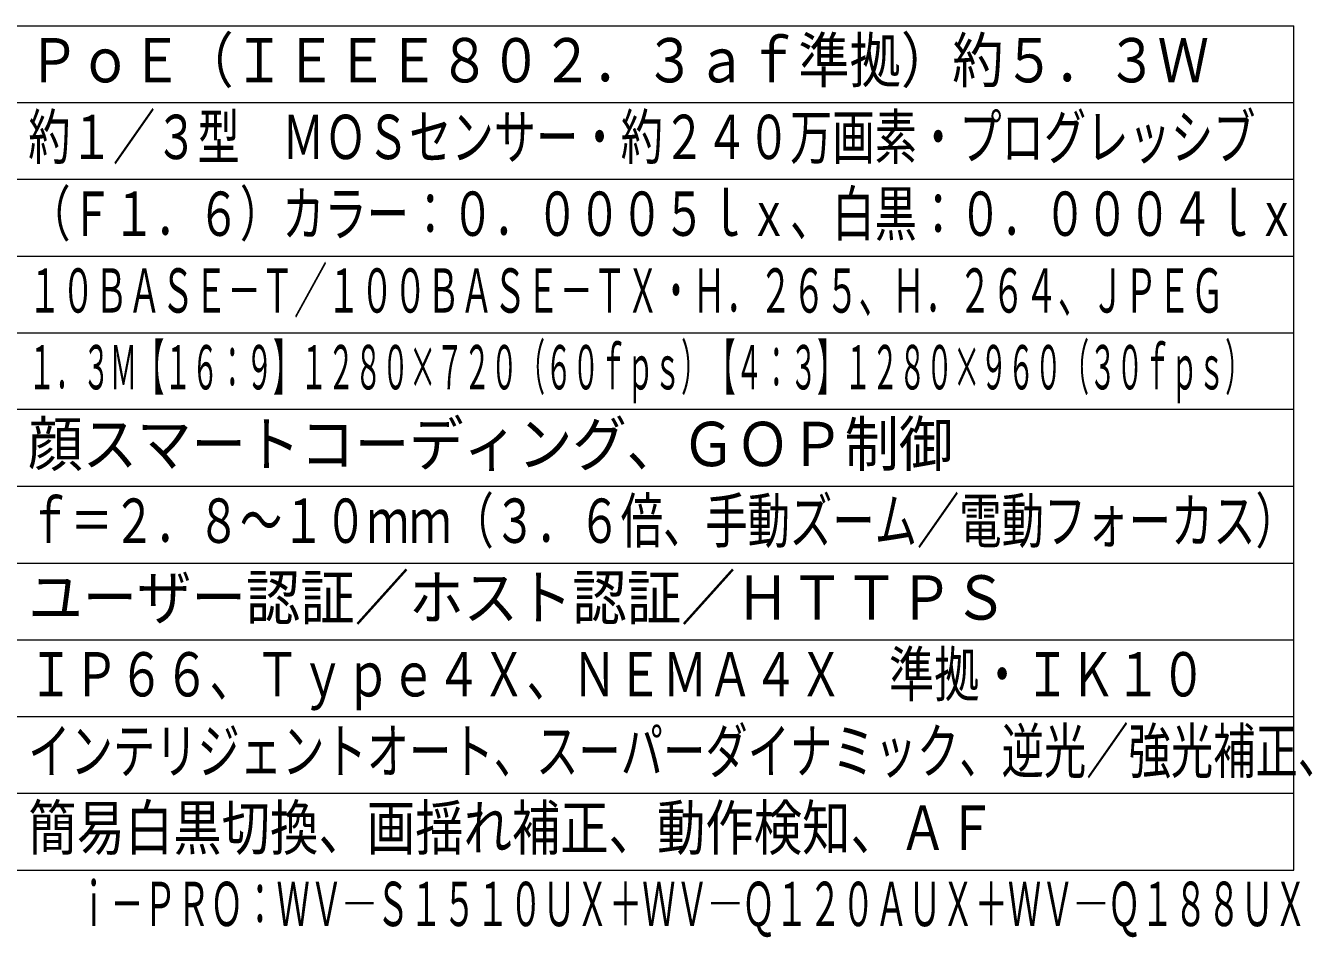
# Model space of a CAD drawing. Units: millimetres on the paper. Extents: x -62 to 64, y -59 to 59.
# Drawn here: x -20.1 to 63.7, y -59 to 0.4 of the extents above; entities that cross this region are included whole.
import ezdxf
from ezdxf.enums import TextEntityAlignment as Align

# ---------------------------------------------------------------- set-up
doc = ezdxf.new("R2010")
doc.units = ezdxf.units.MM
doc.layers.add('0-1_MOJI1', color=7, linetype='Continuous', lineweight=9)
doc.layers.add('0-3_WAKU', color=4, linetype='Continuous', lineweight=9)
doc.layers.add('0-2_相当品', color=4, linetype='Continuous')
doc.styles.add('ＭＳ ゴシック', font='')
doc.styles.get('ＭＳ ゴシック').set_extended_font_data('MS Gothic')

msp = doc.modelspace()

# ---------------------------------------------------------------- linework, layer by layer
at = {"layer": '0-3_WAKU', "color": 3}
for p, q in [((-62.482, 0.388), (62.518, 0.388)), ((62.518, -54.612), (62.518, 0.388)), ((-62.482, -54.612), (62.518, -54.612))]:
    msp.add_line(p, q, dxfattribs=at)
at = {"layer": '0-3_WAKU'}
for p, q in [((-62.482, -4.612), (62.518, -4.612)), ((-62.482, -9.612), (62.518, -9.612)), ((-62.482, -14.612), (62.518, -14.612)), ((-62.482, -19.612), (62.518, -19.612)), ((62.518, -24.612), (-62.482, -24.612)), ((-62.482, -29.612), (62.518, -29.612)), ((-62.482, -34.612), (62.518, -34.612)), ((-62.482, -39.612), (62.518, -39.612)), ((-62.482, -44.612), (62.518, -44.612)), ((-62.482, -49.612), (62.518, -49.612))]:
    msp.add_line(p, q, dxfattribs=at)

# ---------------------------------------------------------------- texts
at = {"layer": '0-1_MOJI1', "style": 'ＭＳ ゴシック'}
for s, height, width, p in [('ＰｏＥ（ＩＥＥＥ８０２．３ａｆ準拠）約５．３Ｗ', 2.886, 0.85, (-19.982, -4.167)), ('約１／３型\u3000ＭＯＳセンサー・約２４０万画素・プログレッシブ', 2.889, 0.7, (-19.982, -9.167)), ('（Ｆ１．６）カラー：０．０００５ｌｘ、白黒：０．０００４ｌｘ', 2.889, 0.7, (-19.982, -14.167)), ('１０ＢＡＳＥ－Ｔ／１００ＢＡＳＥ－ＴＸ・Ｈ．２６５、Ｈ．２６４、ＪＰＥＧ', 2.886, 0.55, (-19.982, -19.167)), ('１．３Ｍ【１６：９】１２８０×７２０（６０ｆｐｓ）【４：３】１２８０×９６０（３０ｆｐｓ）', 2.889, 0.45, (-19.982, -24.167)), ('顔スマートコーディング、ＧＯＰ制御', 2.889, 0.9, (-19.982, -29.167)), ('ｆ＝２．８～１０ｍｍ（３．６倍、手動ズーム／電動フォーカス）', 2.889, 0.7, (-19.982, -34.167)), ('ユーザー認証／ホスト認証／ＨＴＴＰＳ', 2.889, 0.9, (-19.982, -39.167)), ('ＩＰ６６、Ｔｙｐｅ４Ｘ、ＮＥＭＡ４Ｘ\u3000準拠・ＩＫ１０', 2.886, 0.75, (-19.982, -44.167)), ('インテリジェントオート、スーパーダイナミック、逆光／強光補正、', 2.889, 0.7, (-19.982, -49.167)), ('簡易白黒切換、画揺れ補正、動作検知、ＡＦ', 2.889, 0.8, (-19.982, -54.167))]:
    msp.add_text(s, height=height, dxfattribs=dict(at, width=width)).set_placement(p, align=Align.BOTTOM_LEFT)
at = {"layer": '0-2_相当品', "style": 'ＭＳ ゴシック', "width": 0.55}
msp.add_text('ｉ－ＰＲＯ：ＷＶ―Ｓ１５１０ＵＸ＋ＷＶ―Ｑ１２０ＡＵＸ＋ＷＶ―Ｑ１８８ＵＸ', height=2.889, dxfattribs=at).set_placement((-16.802, -59.131), align=Align.BOTTOM_LEFT)

doc.saveas('drawing.dxf')
